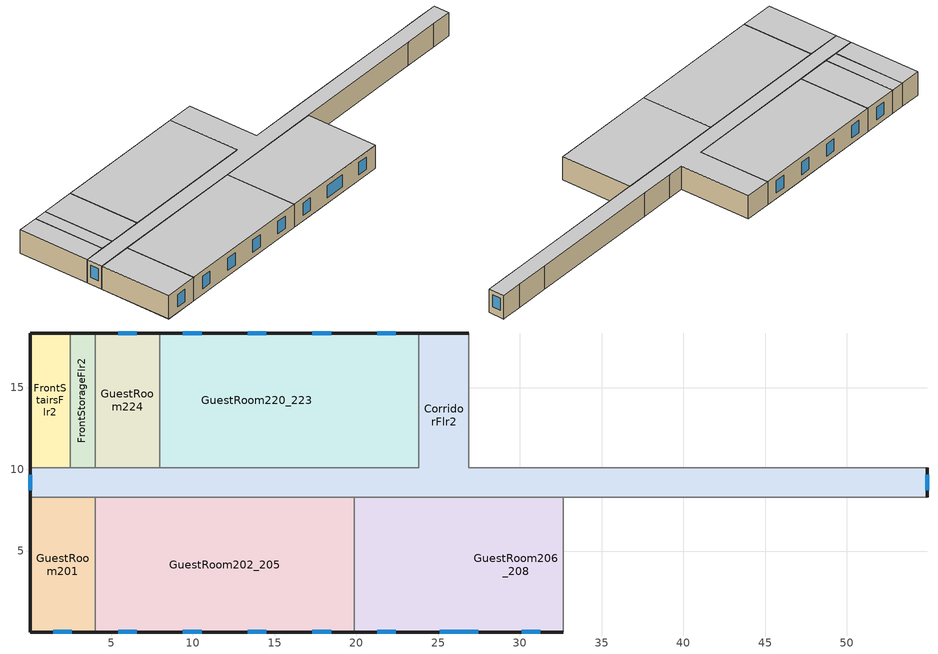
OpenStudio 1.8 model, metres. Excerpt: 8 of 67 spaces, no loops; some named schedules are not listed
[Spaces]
FrontStorageFlr2
 floor to FrontStorageFlr1: 4.01,18.34 4.01,10.11 2.49,10.11 2.49,18.34 z3.35
 wall outside: 4.01,18.34 2.49,18.34 z3.35:6.1
 wall to CorridorFlr2: 2.49,10.11 4.01,10.11 z3.35:6.1
 wall to FrontStairsFlr2: 2.49,18.34 2.49,10.11 z3.35:6.1
 wall to GuestRoom224: 4.01,10.11 4.01,18.34 z3.35:6.1
 ceiling to FrontStorageFlr3: 4.01,10.11 4.01,18.34 2.49,18.34 2.49,10.11 z6.1
CorridorFlr2
 floor to CorridorFlr1: 26.87,18.34 26.87,10.11 54.91,10.11 54.91,8.28 0.05,8.28 0.05,10.11 23.82,10.11 23.82,18.34 z3.35
 wall outside: 0.05,10.11 0.05,8.28 / 54.91,8.28 54.91,10.11 / 26.87,18.34 23.82,18.34 z3.35:6.1
 wall to ElevatorCoreFlr2: 28.7,10.11 26.87,10.11 26.87,18.34 z3.35:6.1
 wall to FrontStairsFlr2: 2.49,10.11 0.05,10.11 z3.35:6.1
 wall to GuestRoom224: 7.97,10.11 4.01,10.11 z3.35:6.1
 wall to GuestRoom201: 0.05,8.28 4.01,8.28 z3.35:6.1
 wall to RearStairsFlr2: 54.91,10.11 52.47,10.11 z3.35:6.1
 wall to GuestRoom206_208: 19.86,8.28 32.66,8.28 z3.35:6.1
 wall to GuestRoom220_223: 23.82,18.34 23.82,10.11 7.97,10.11 z3.35:6.1
 wall to GuestRoom213: 48.51,8.28 52.47,8.28 z3.35:6.1
 wall to GuestRoom219: 32.66,10.11 28.7,10.11 z3.35:6.1
 wall to RearStorageFlr2: 52.47,8.28 54.91,8.28 z3.35:6.1
 wall to GuestRoom214: 52.47,10.11 48.51,10.11 z3.35:6.1
 wall to GuestRoom209_212: 32.66,8.28 48.51,8.28 z3.35:6.1
 wall to GuestRoom202_205: 4.01,8.28 19.86,8.28 z3.35:6.1
 wall to GuestRoom215_218: 48.51,10.11 32.66,10.11 z3.35:6.1
 window: 54.91,8.73 54.91,9.66 / 0.05,9.66 0.05,8.73 z4.19:5.61
 ceiling to CorridorFlr3: 54.91,8.28 54.91,10.11 26.87,10.11 26.87,18.34 23.82,18.34 23.82,10.11 0.05,10.11 0.05,8.28 z6.1
GuestRoom202_205
 floor to FrontLoungeFlr1: 19.86,8.28 19.86,0.05 4.01,0.05 4.01,8.28 z3.35
 wall outside: 4.01,0.05 19.86,0.05 z3.35:6.1
 wall to GuestRoom201: 4.01,8.28 4.01,0.05 z3.35:6.1
 wall to GuestRoom206_208: 19.86,0.05 19.86,8.28 z3.35:6.1
 window: 13.35,0.05 14.49,0.05 / 9.39,0.05 10.52,0.05 / 17.31,0.05 18.45,0.05 / 5.42,0.05 6.56,0.05 z4:5.45
 ceiling to GuestRoom302_305: 19.86,0.05 19.86,8.28 4.01,8.28 4.01,0.05 z6.1
GuestRoom206_208
 floor to MeetingRoomFlr1: 32.66,8.28 32.66,0.05 26.87,0.05 26.87,8.28 z3.35
 floor to CorridorFlr1: 26.87,8.28 26.87,0.05 23.82,0.05 23.82,8.28 z3.35
 floor to RestroomFlr1: 23.82,8.28 23.82,0.05 19.86,0.05 19.86,8.28 z3.35
 wall outside: 19.86,0.05 32.66,0.05 z3.35:6.1
 wall to GuestRoom209_212: 32.66,0.05 32.66,8.28 z3.35:6.1
 window: 21.27,0.05 22.41,0.05 / 30.11,0.05 31.25,0.05 / 25.08,0.05 27.44,0.05 z4:5.45
 ceiling to GuestRoom306_308: 32.66,0.05 32.66,8.28 19.86,8.28 19.86,0.05 z6.1
FrontStairsFlr2
 floor to FrontStairsFlr1: 2.49,18.34 2.49,10.11 0.05,10.11 0.05,18.34 z3.35
 wall outside: 2.49,18.34 0.05,18.34 0.05,10.11 z3.35:6.1
 ceiling to FrontStairsFlr3: 2.49,10.11 2.49,18.34 0.05,18.34 0.05,10.11 z6.1
GuestRoom220_223
 floor to FrontOfficeFlr1: 19.86,18.34 19.86,10.11 7.97,10.11 7.97,18.34 z3.35
 floor to ExerciseCenterFlr1: 23.82,18.34 23.82,10.11 19.86,10.11 19.86,18.34 z3.35
 wall outside: 23.82,18.34 7.97,18.34 z3.35:6.1
 wall to GuestRoom224: 7.97,18.34 7.97,10.11 z3.35:6.1
 window: 14.49,18.34 13.35,18.34 / 10.52,18.34 9.39,18.34 / 22.41,18.34 21.27,18.34 / 18.45,18.34 17.31,18.34 z4:5.45
 ceiling to GuestRoom320_323: 23.82,10.11 23.82,18.34 7.97,18.34 7.97,10.11 z6.1
GuestRoom224
 floor to FrontOfficeFlr1: 7.97,18.34 7.97,10.11 4.01,10.11 4.01,18.34 z3.35
 wall outside: 7.97,18.34 4.01,18.34 z3.35:6.1
 window: 6.56,18.34 5.42,18.34 z4:5.45
 ceiling to GuestRoom324: 7.97,10.11 7.97,18.34 4.01,18.34 4.01,10.11 z6.1
GuestRoom201
 floor to FrontLoungeFlr1: 4.01,8.28 4.01,0.05 0.05,0.05 0.05,8.28 z3.35
 wall outside: 0.05,8.28 0.05,0.05 4.01,0.05 z3.35:6.1
 window: 1.46,0.05 2.6,0.05 z4:5.45
 ceiling to GuestRoom301: 4.01,0.05 4.01,8.28 0.05,8.28 0.05,0.05 z6.1
[Site]
El Paso International Ap  Ut_TX_USA: Latitude {deg}=31.77; Longitude {deg}=-106.5; Time Zone {hr}=-7; Elevation {m}=1186; Terrain=Suburbs
[Building]
90.1-2010-SmallHotel-ASHRAE 169-2006-3B created: 2015-08-18 09:52:40 -0600: North Axis {deg}=180; Default Construction Set=90.1-2010 - SmHotel - ASHRAE 169-2006-3B
[Site:GroundTemperature:BuildingSurface]
20.4, 20.43, 20.56, 20.66, 20.86, 21.06, 21.16, 21.14, 21.08, 20.94, 20.7, 20.52
[Site:WaterMainsTemperature]
Calculation Method=Correlation; Annual Average Outdoor Air Temperature {C}=17.9417; Maximum Difference In Monthly Average Outdoor Air Temperatures {deltaC}=21.1
[SizingPeriod:DesignDay] Barometric Pressure {Pa}=87865; Sky Clearness=0; Rain Indicator=0; Snow Indicator=0; Day of Month=21; Daylight Saving Time Indicator=0; Humidity Indicating Type=Wetbulb; Dry-Bulb Temperature Range Modifier Type=DefaultMultipliers
Name | Maximum Dry-Bulb Temperature {C} | Daily Dry-Bulb Temperature Range {deltaC} | Humidity Indicating Conditions at Maximum Dry-Bulb {BasedOnField A3} | Wind Speed {m/s} | Wind Direction {deg} | Month | Day Type | Solar Model Indicator | ASHRAE Taub | ASHRAE Taud
El Paso International Ap  Ut Ann Clg .4% Condns DB=>MWB | 38.1 | 13 | 18.1 | 3.9 | 280 | 7 | SummerDesignDay | ASHRAETau | 0.605 | 1.547
El Paso International Ap  Ut Ann Htg 99.6% Condns DB | -5.2 | 0 | -5.2 | 2.2 | 20 | 12 | WinterDesignDay | ASHRAEClearSky
[ClimateZones]
Climate Zone Institution Name 1=ASHRAE; Climate Zone Document Name 1=ANSI/ASHRAE Standard 169; Climate Zone Document Year 1=2006; Climate Zone Institution Name 2=CEC; Climate Zone Document Name 2=California Climate Zone Descriptions; Climate Zone Document Year 2=1995
[Material:NoMass] Thermal Absorptance=0.9; Solar Absorptance=0.7
Name | Roughness | Thermal Resistance {m2-K/W} | Visible Absorptance
CP02 CARPET PAD | VeryRough | 0.21648 | 0.8
Typical Insulation R-6.78 | Smooth | 1.19347 | 0.7
Typical Carpet Pad | Smooth | 0.21648 | 0.8
Typical Insulation R-9.73 | Smooth | 1.71283 | 0.7
Typical Insulation R-19.72; Typical Insulation R-19.72 1 | Smooth | 3.4722 | 0.7
Typical Insulation R-0.58; Typical Insulation R-0.58 1 | Smooth | 0.101875 | 0.7
Typical Insulation R-8.93 | Smooth | 1.57183 | 0.7
Typical Insulation R-13.45 | Smooth | 2.368 | 0.7
[Material]
Name | Roughness | Thickness {m} | Conductivity {W/m-K} | Density {kg/m3} | Specific Heat {J/kg-K} | Thermal Absorptance | Solar Absorptance | Visible Absorptance
4 in. Normalweight Concrete Floor | MediumRough | 0.1016 | 2.31 | 2322 | 832 | 0.9 | 0.7 | 0.7
25mm Stucco | Smooth | 0.0254 | 0.72 | 1856 | 840 | 0.9 | 0.7 | 0.7
5/8 in. Gypsum Board | MediumSmooth | 0.0159 | 0.16 | 800 | 1090 | 0.9 | 0.7 | 0.7
Roof Membrane - Highly Reflective | VeryRough | 0.0095 | 0.16 | 1121.29 | 1460 | 0.75 | 0.45 | 0.7
Metal Roof Surface; F08 Metal surface | Smooth | 0.0008 | 45.28 | 7824 | 500 | 0.9 | 0.7 | 0.7
1/2 in. Gypsum Board | Smooth | 0.0127 | 0.16 | 800 | 1090 | 0.9 | 0.7 | 0.5
8 in. Normalweight Concrete Floor | MediumRough | 0.2032 | 2.31 | 2322 | 832 | 0.9 | 0.7 | 0.7
8 in. Concrete Block Basement Wall | MediumRough | 0.2032 | 1.326 | 1842 | 912 | 0.9 | 0.7 | 0.7
G05 25mm wood | MediumSmooth | 0.0254 | 0.15 | 608 | 1630 | 0.9 | 0.5 | 0.5
[Construction]
Typical Insulated Exterior Mass Floor R-9.35: Typical Insulation R-6.78, 4 in. Normalweight Concrete Floor, Typical Carpet Pad
Typical Insulated Steel Framed Exterior Wall R-11.9: 25mm Stucco, 5/8 in. Gypsum Board, Typical Insulation R-9.73, 5/8 in. Gypsum Board
Typical IEAD Roof - Highly Reflective R-20.83: Roof Membrane - Highly Reflective, Typical Insulation R-19.72, Metal Roof Surface
int_slab_floor_smallhotel: 4 in. Normalweight Concrete Floor, CP02 CARPET PAD
int_wall_smallhotel: 1/2 in. Gypsum Board, 1/2 in. Gypsum Board
int_slab_ceiling_smallhotel: CP02 CARPET PAD, 4 in. Normalweight Concrete Floor
Smallhotel 2010 Slab Floor: 8 in. Normalweight Concrete Floor, CP02 CARPET PAD
Typical Insulated Basement Mass Wall: 8 in. Concrete Block Basement Wall
U 0.65 SHGC 0.25 Dbl Ref-C-H Clr 6mm/6mm Air: REF C CLEAR HI 6MM, AIR 6MM, CLEAR 6MM
Typical Insulated Metal Door R-1.43: F08 Metal surface, Typical Insulation R-0.58
Typical Overhead Door: Typical Insulation R-8.93
U 1.17 SHGC 0.39 Simple Glazing Skylight: U 1.17 SHGC 0.39 Simple Glazing
Typical Interior Window: Clear 3mm
Typical Interior Door; Typical Interior Partition: G05 25mm wood
Typical Insulated Exterior Mass Floor R-11.49: Typical Insulation R-8.93, 4 in. Normalweight Concrete Floor, Typical Carpet Pad
Typical Insulated Steel Framed Exterior Wall R-15.63: 25mm Stucco, 5/8 in. Gypsum Board, Typical Insulation R-13.45, 5/8 in. Gypsum Board
Typical IEAD Roof - Highly Reflective R-20.83 1: Roof Membrane - Highly Reflective, Typical Insulation R-19.72 1, Metal Roof Surface
Typical Insulated Metal Door R-1.43 1: F08 Metal surface, Typical Insulation R-0.58 1
U 1.17 SHGC 0.36 Simple Glazing Skylight: U 1.17 SHGC 0.36 Simple Glazing
[DefaultConstructionSet] Interior Partition Construction=Typical Interior Partition
Name | Default Exterior Surface Constructions | Default Interior Surface Constructions | Default Ground Contact Surface Constructions | Default Exterior SubSurface Constructions | Default Interior SubSurface Constructions
90.1-2010 - SmHotel - ASHRAE 169-2006-3B | Default Surface Constructions 1 | Default Surface Constructions 2 | Default Surface Constructions 3 | Default Sub Surface Constructions 1 | Default Sub Surface Constructions 2
90.1-2010 - SmHotel - ASHRAE 169-2006-3B 1 | Default Surface Constructions 4 | Default Surface Constructions 5 | Default Surface Constructions 6 | Default Sub Surface Constructions 3 | Default Sub Surface Constructions 4
[DefaultSurfaceConstructions]
Name | Floor Construction | Wall Construction | Roof Ceiling Construction
Default Surface Constructions 1 | Typical Insulated Exterior Mass Floor R-9.35 | Typical Insulated Steel Framed Exterior Wall R-11.9 | Typical IEAD Roof - Highly Reflective R-20.83
Default Surface Constructions 2; Default Surface Constructions 5 | int_slab_floor_smallhotel | int_wall_smallhotel | int_slab_ceiling_smallhotel
Default Surface Constructions 3; Default Surface Constructions 6 | Smallhotel 2010 Slab Floor | Typical Insulated Basement Mass Wall
Default Surface Constructions 4 | Typical Insulated Exterior Mass Floor R-11.49 | Typical Insulated Steel Framed Exterior Wall R-15.63 | Typical IEAD Roof - Highly Reflective R-20.83 1
[DefaultSubSurfaceConstructions]
Name | Fixed Window Construction | Operable Window Construction | Door Construction | Overhead Door Construction | Skylight Construction | Tubular Daylight Dome Construction | Tubular Daylight Diffuser Construction
Default Sub Surface Constructions 1 | U 0.65 SHGC 0.25 Dbl Ref-C-H Clr 6mm/6mm Air | U 0.65 SHGC 0.25 Dbl Ref-C-H Clr 6mm/6mm Air | Typical Insulated Metal Door R-1.43 | Typical Overhead Door | U 1.17 SHGC 0.39 Simple Glazing Skylight | Typical Interior Window | Typical Interior Window
Default Sub Surface Constructions 2; Default Sub Surface Constructions 4 | Typical Interior Window | Typical Interior Window | Typical Interior Door
Default Sub Surface Constructions 3 | U 0.65 SHGC 0.25 Dbl Ref-C-H Clr 6mm/6mm Air | U 0.65 SHGC 0.25 Dbl Ref-C-H Clr 6mm/6mm Air | Typical Insulated Metal Door R-1.43 1 | Typical Overhead Door | U 1.17 SHGC 0.36 Simple Glazing Skylight | Typical Interior Window | Typical Interior Window
[WindowMaterial:Glazing] Optical Data Type=SpectralAverage; Infrared Transmittance at Normal Incidence=0; Front Side Infrared Hemispherical Emissivity=0.84; Conductivity {W/m-K}=0.9; Dirt Correction Factor for Solar and Visible Transmittance=1; Solar Diffusing=No
Name | Thickness {m} | Solar Transmittance at Normal Incidence | Front Side Solar Reflectance at Normal Incidence | Back Side Solar Reflectance at Normal Incidence | Visible Transmittance at Normal Incidence | Front Side Visible Reflectance at Normal Incidence | Back Side Visible Reflectance at Normal Incidence | Back Side Infrared Hemispherical Emissivity
REF C CLEAR HI 6MM | 0.006 | 0.2 | 0.16 | 0.39 | 0.22 | 0.17 | 0.35 | 0.55
CLEAR 6MM | 0.006 | 0.775 | 0.071 | 0.071 | 0.881 | 0.08 | 0.08 | 0.84
Clear 3mm | 0.003 | 0.837 | 0.075 | 0.075 | 0.898 | 0.081 | 0.081 | 0.84
[WindowMaterial:Gas]
AIR 6MM: Gas Type=Air; Thickness {m}=0.0063
[WindowMaterial:SimpleGlazingSystem] U-Factor {W/m2-K}=6.64357; Visible Transmittance=0.23
Name | Solar Heat Gain Coefficient
U 1.17 SHGC 0.39 Simple Glazing | 0.39
U 1.17 SHGC 0.36 Simple Glazing | 0.36
[Space] Default Construction Set=90.1-2010 - SmHotel - ASHRAE 169-2006-3B 1; Building Story=BuildingStory2
Name | Space Type | Thermal Zone
GuestRoom220_223 | 90.1-2010 - SmHotel - GuestRoom123Occ | GuestRoom220_223 ZN
FrontStorageFlr2 | 90.1-2010 - SmHotel - Storage | FrontStorageFlr2 ZN
CorridorFlr2 | 90.1-2010 - SmHotel - Corridor | CorridorFlr2 ZN
GuestRoom201 | 90.1-2010 - SmHotel - GuestRoom123Vac | GuestRoom201 ZN
GuestRoom206_208 | 90.1-2010 - SmHotel - GuestRoom123Occ | GuestRoom206_208 ZN
GuestRoom202_205 | 90.1-2010 - SmHotel - GuestRoom123Occ | GuestRoom202_205 ZN
GuestRoom224 | 90.1-2010 - SmHotel - GuestRoom123Occ | GuestRoom224 ZN
FrontStairsFlr2 | 90.1-2010 - SmHotel - Stair | FrontStairsFlr2 ZN
[BuildingStory]
BuildingStory2
[SpaceType] Standards Building Type=SmallHotel
Name | Default Schedule Set | Design Specification Outdoor Air Object | Standards Space Type
90.1-2010 - SmHotel - GuestRoom123Occ | 90.1-2010 - SmHotel - GuestRoom123Occ Schedule Set | 90.1-2010 - SmHotel - GuestRoom123Occ Ventilation | GuestRoom123Occ
90.1-2010 - SmHotel - GuestRoom123Vac | 90.1-2010 - SmHotel - GuestRoom123Vac Schedule Set | 90.1-2010 - SmHotel - GuestRoom123Vac Ventilation | GuestRoom123Vac
90.1-2010 - SmHotel - Stair | 90.1-2010 - SmHotel - Stair Schedule Set | 90.1-2010 - SmHotel - Stair Ventilation | Stair
90.1-2010 - SmHotel - Corridor | 90.1-2010 - SmHotel - Corridor Schedule Set | 90.1-2010 - SmHotel - Corridor Ventilation | Corridor
90.1-2010 - SmHotel - Storage | 90.1-2010 - SmHotel - Storage Schedule Set | 90.1-2010 - SmHotel - Storage Ventilation | Storage
[DefaultScheduleSet]
Name | Number of People Schedule | People Activity Level Schedule | Lighting Schedule | Electric Equipment Schedule | Infiltration Schedule
90.1-2010 - SmHotel - GuestRoom123Occ Schedule Set | HotelSmall GuestRoom_Occ_Sch | HotelSmall Activity_Sch | HotelSmall BLDG_LIGHT_GUESTROOM_SCH_2010 | HotelSmall GuestRoom_Eqp_Sch_Base | HotelSmall GuestRoom_Infil_Sch
90.1-2010 - SmHotel - GuestRoom123Vac Schedule Set | HotelSmall AlwaysOff | HotelSmall Activity_Sch | HotelSmall AlwaysOff | HotelSmall AlwaysOff | HotelSmall GuestRoom_Infil_Sch
90.1-2010 - SmHotel - Stair Schedule Set |  |  | HotelSmall BLDG_LIGHT_STAIR_SCH |  | Always On
90.1-2010 - SmHotel - Corridor Schedule Set |  |  | HotelSmall BLDG_LIGHT_CORRIDOR_SCH |  | Always On
90.1-2010 - SmHotel - Storage Schedule Set |  |  | HotelSmall BLDG_LIGHT_STORAGE_SCH |  | Always On
[Lights:Definition] Design Level Calculation Method=Watts/Area; Fraction Radiant=0.7; Fraction Visible=0.2; Return Air Fraction=0
Name | Watts per Space Floor Area {W/m2}
90.1-2010 - SmHotel - GuestRoom123Occ Lights Definition; 90.1-2010 - SmHotel - GuestRoom123Vac Lights Definition | 8.07293
90.1-2010 - SmHotel - Stair Lights Definition | 7.4271
90.1-2010 - SmHotel - Corridor Lights Definition | 7.10418
90.1-2010 - SmHotel - Storage Lights Definition | 6.78126
[Lights]
Name | Lights Definition | Space or SpaceType
90.1-2010 - SmHotel - GuestRoom123Occ Lights | 90.1-2010 - SmHotel - GuestRoom123Occ Lights Definition | 90.1-2010 - SmHotel - GuestRoom123Occ
90.1-2010 - SmHotel - GuestRoom123Vac Lights | 90.1-2010 - SmHotel - GuestRoom123Vac Lights Definition | 90.1-2010 - SmHotel - GuestRoom123Vac
90.1-2010 - SmHotel - Stair Lights | 90.1-2010 - SmHotel - Stair Lights Definition | 90.1-2010 - SmHotel - Stair
90.1-2010 - SmHotel - Corridor Lights | 90.1-2010 - SmHotel - Corridor Lights Definition | 90.1-2010 - SmHotel - Corridor
90.1-2010 - SmHotel - Storage Lights | 90.1-2010 - SmHotel - Storage Lights Definition | 90.1-2010 - SmHotel - Storage
[DesignSpecification:OutdoorAir] Outdoor Air Method=Sum
Name | Outdoor Air Flow per Person {m3/s-person} | Outdoor Air Flow per Floor Area {m3/s-m2}
90.1-2010 - SmHotel - GuestRoom123Occ Ventilation; 90.1-2010 - SmHotel - GuestRoom123Vac Ventilation | 0.00235974 | 0.0003048
90.1-2010 - SmHotel - Stair Ventilation; 90.1-2010 - SmHotel - Corridor Ventilation |  | 0.0003048
90.1-2010 - SmHotel - Storage Ventilation |  | 0.0006096
[People:Definition] Number of People Calculation Method=People/Area; People per Space Floor Area {person/m2}=0.0459619; Fraction Radiant=0.3
90.1-2010 - SmHotel - GuestRoom123Occ People Definition; 90.1-2010 - SmHotel - GuestRoom123Vac People Definition
[People]
Name | People Definition | Space or SpaceType
90.1-2010 - SmHotel - GuestRoom123Occ People | 90.1-2010 - SmHotel - GuestRoom123Occ People Definition | 90.1-2010 - SmHotel - GuestRoom123Occ
90.1-2010 - SmHotel - GuestRoom123Vac People | 90.1-2010 - SmHotel - GuestRoom123Vac People Definition | 90.1-2010 - SmHotel - GuestRoom123Vac
[ElectricEquipment:Definition] Design Level Calculation Method=Watts/Area; Watts per Space Floor Area {W/m2}=11.8403; Fraction Latent=0; Fraction Radiant=0.5; Fraction Lost=0
90.1-2010 - SmHotel - GuestRoom123Occ Electric Equipment Definition; 90.1-2010 - SmHotel - GuestRoom123Vac Electric Equipment Definition
[ElectricEquipment]
Name | Electric Equipment Definition | Space or SpaceType
90.1-2010 - SmHotel - GuestRoom123Occ Electric Equipment | 90.1-2010 - SmHotel - GuestRoom123Occ Electric Equipment Definition | 90.1-2010 - SmHotel - GuestRoom123Occ
90.1-2010 - SmHotel - GuestRoom123Vac Electric Equipment | 90.1-2010 - SmHotel - GuestRoom123Vac Electric Equipment Definition | 90.1-2010 - SmHotel - GuestRoom123Vac
[ThermostatSetpoint:DualSetpoint]
Name | Heating Setpoint Temperature Schedule | Cooling Setpoint Temperature Schedule
90.1-2010 - SmHotel - GuestRoom123Occ Thermostat | HotelSmall Adva_OccGuestRoom_HtgSP_Sch | HotelSmall Adva_OccGuestRoom_ClgSP_Sch
90.1-2010 - SmHotel - GuestRoom123Vac Thermostat | HotelSmall VacGuestRoom_HtgSP_Sch | HotelSmall VacGuestRoom_ClgSP_Sch
90.1-2010 - SmHotel - Stair Thermostat; 90.1-2010 - SmHotel - Storage Thermostat | HotelSmall SemiHeated_HtgSP_Sch | SmallHotel UnitHeater ClgSP Sch
90.1-2010 - SmHotel - Corridor Thermostat | HotelSmall CommonArea_HtgSP_Sch | HotelSmall CommonArea_ClgSP_Sch
[SpaceInfiltration:DesignFlowRate] Design Flow Rate Calculation Method=Flow/ExteriorArea; Flow per Exterior Surface Area {m3/s-m2}=0.000569573; Constant Term Coefficient=0; Temperature Term Coefficient=0; Velocity Term Coefficient=0.224; Velocity Squared Term Coefficient=0
Name | Space or SpaceType
CorridorFlr2 Infiltration | CorridorFlr2
FrontStairsFlr2 Infiltration | FrontStairsFlr2
FrontStorageFlr2 Infiltration | FrontStorageFlr2
GuestRoom201 Infiltration | GuestRoom201
GuestRoom202_205 Infiltration | GuestRoom202_205
GuestRoom206_208 Infiltration | GuestRoom206_208
GuestRoom220_223 Infiltration | GuestRoom220_223
GuestRoom224 Infiltration | GuestRoom224
[ThermalZone] Use Ideal Air Loads=No
Name | Thermostat
CorridorFlr2 ZN | 90.1-2010 - SmHotel - Corridor Thermostat
GuestRoom220_223 ZN; GuestRoom224 ZN; GuestRoom202_205 ZN; GuestRoom206_208 ZN | 90.1-2010 - SmHotel - GuestRoom123Occ Thermostat
FrontStairsFlr2 ZN | 90.1-2010 - SmHotel - Stair Thermostat
GuestRoom201 ZN | 90.1-2010 - SmHotel - GuestRoom123Vac Thermostat
FrontStorageFlr2 ZN | 90.1-2010 - SmHotel - Storage Thermostat
[Zone equipment]
GuestRoom302_305 ZN: GuestRoom302_305 ZN PTAC
GuestRoom402_405 ZN: GuestRoom402_405 ZN PTAC
GuestRoom424 ZN: GuestRoom424 ZN PTAC
GuestRoom105 ZN: GuestRoom105 ZN PTAC
MechanicalRoomFlr1 ZN: MechanicalRoomFlr1 ZN UnitHeater
GuestRoom202_205 ZN: GuestRoom202_205 ZN PTAC
GuestRoom209_212 ZN: GuestRoom209_212 ZN PTAC
GuestRoom401 ZN: GuestRoom401 ZN PTAC
GuestRoom104 ZN: GuestRoom104 ZN PTAC
GuestRoom415_418 ZN: GuestRoom415_418 ZN PTAC
GuestRoom103 ZN: GuestRoom103 ZN PTAC
GuestRoom420_423 ZN: GuestRoom420_423 ZN PTAC
GuestRoom414 ZN: GuestRoom414 ZN PTAC
GuestRoom419 ZN: GuestRoom419 ZN PTAC
FrontStairsFlr2 ZN: FrontStairsFlr2 ZN UnitHeater
RearStairsFlr3 ZN: RearStairsFlr3 ZN UnitHeater
GuestRoom309_312 ZN: GuestRoom309_312 ZN PTAC
GuestRoom314 ZN: GuestRoom314 ZN PTAC
GuestRoom315_318 ZN: GuestRoom315_318 ZN PTAC
GuestRoom306_308 ZN: GuestRoom306_308 ZN PTAC
GuestRoom324 ZN: GuestRoom324 ZN PTAC
CorridorFlr1 ZN: CorridorFlr1 ZN PTAC
GuestRoom101 ZN: GuestRoom101 ZN PTAC
FrontStairsFlr1 ZN: FrontStairsFlr1 ZN UnitHeater
GuestRoom219 ZN: GuestRoom219 ZN PTAC
GuestRoom319 ZN: GuestRoom319 ZN PTAC
GuestRoom406_408 ZN: GuestRoom406_408 ZN PTAC
CorridorFlr4 ZN: CorridorFlr4 ZN PTAC
RearStairsFlr2 ZN: RearStairsFlr2 ZN UnitHeater
GuestRoom409_412 ZN: GuestRoom409_412 ZN PTAC
GuestRoom201 ZN: GuestRoom201 ZN PTAC
GuestRoom413 ZN: GuestRoom413 ZN PTAC
GuestRoom102 ZN: GuestRoom102 ZN PTAC
RearStairsFlr1 ZN: RearStairsFlr1 ZN UnitHeater
GuestRoom215_218 ZN: GuestRoom215_218 ZN PTAC
FrontStairsFlr3 ZN: FrontStairsFlr3 ZN UnitHeater
GuestRoom206_208 ZN: GuestRoom206_208 ZN PTAC
GuestRoom320_323 ZN: GuestRoom320_323 ZN PTAC
[Fan:ConstantVolume] Availability Schedule=Always On Discrete; Maximum Flow Rate {m3/s}=AutoSize
Name | Fan Efficiency | Pressure Rise {Pa} | Motor Efficiency
GuestRoom101 ZN PTAC Fan; GuestRoom102 ZN PTAC Fan; GuestRoom103 ZN PTAC Fan; GuestRoom104 ZN PTAC Fan; GuestRoom105 ZN PTAC Fan; GuestRoom201 ZN PTAC Fan; GuestRoom202_205 ZN PTAC Fan; GuestRoom206_208 ZN PTAC Fan; GuestRoom209_212 ZN PTAC Fan; GuestRoom213 ZN PTAC Fan; GuestRoom214 ZN PTAC Fan; GuestRoom215_218 ZN PTAC Fan; GuestRoom219 ZN PTAC Fan; GuestRoom220_223 ZN PTAC Fan; GuestRoom224 ZN PTAC Fan; GuestRoom301 ZN PTAC Fan; GuestRoom302_305 ZN PTAC Fan; GuestRoom306_308 ZN PTAC Fan; GuestRoom309_312 ZN PTAC Fan; GuestRoom313 ZN PTAC Fan; GuestRoom314 ZN PTAC Fan; GuestRoom315_318 ZN PTAC Fan; GuestRoom319 ZN PTAC Fan; GuestRoom320_323 ZN PTAC Fan; GuestRoom324 ZN PTAC Fan; GuestRoom401 ZN PTAC Fan; GuestRoom402_405 ZN PTAC Fan; GuestRoom406_408 ZN PTAC Fan; GuestRoom409_412 ZN PTAC Fan; GuestRoom413 ZN PTAC Fan; GuestRoom414 ZN PTAC Fan; GuestRoom415_418 ZN PTAC Fan; GuestRoom419 ZN PTAC Fan; GuestRoom420_423 ZN PTAC Fan; GuestRoom424 ZN PTAC Fan; CorridorFlr2 ZN PTAC Fan; CorridorFlr3 ZN PTAC Fan; CorridorFlr4 ZN PTAC Fan | 0.1885 | 331.288 | 0.29
CorridorFlr1 ZN PTAC Fan | 0.56225 | 331.288 | 0.865
MechanicalRoomFlr1 ZN UnitHeater Fan; FrontStairsFlr1 ZN UnitHeater Fan; FrontStairsFlr2 ZN UnitHeater Fan | 0.1885 | 49.8178 | 0.29
[Exterior:Lights:Definition]
NonDimming Exterior Lights Def: Design Level {W}=4188
[Exterior:Lights]
NonDimming Exterior Lights Def: Exterior Lights Definition=NonDimming Exterior Lights Def; Schedule=HotelSmall Exterior_Lgt_ALWAYS_ON; Control Option=AstronomicalClock
